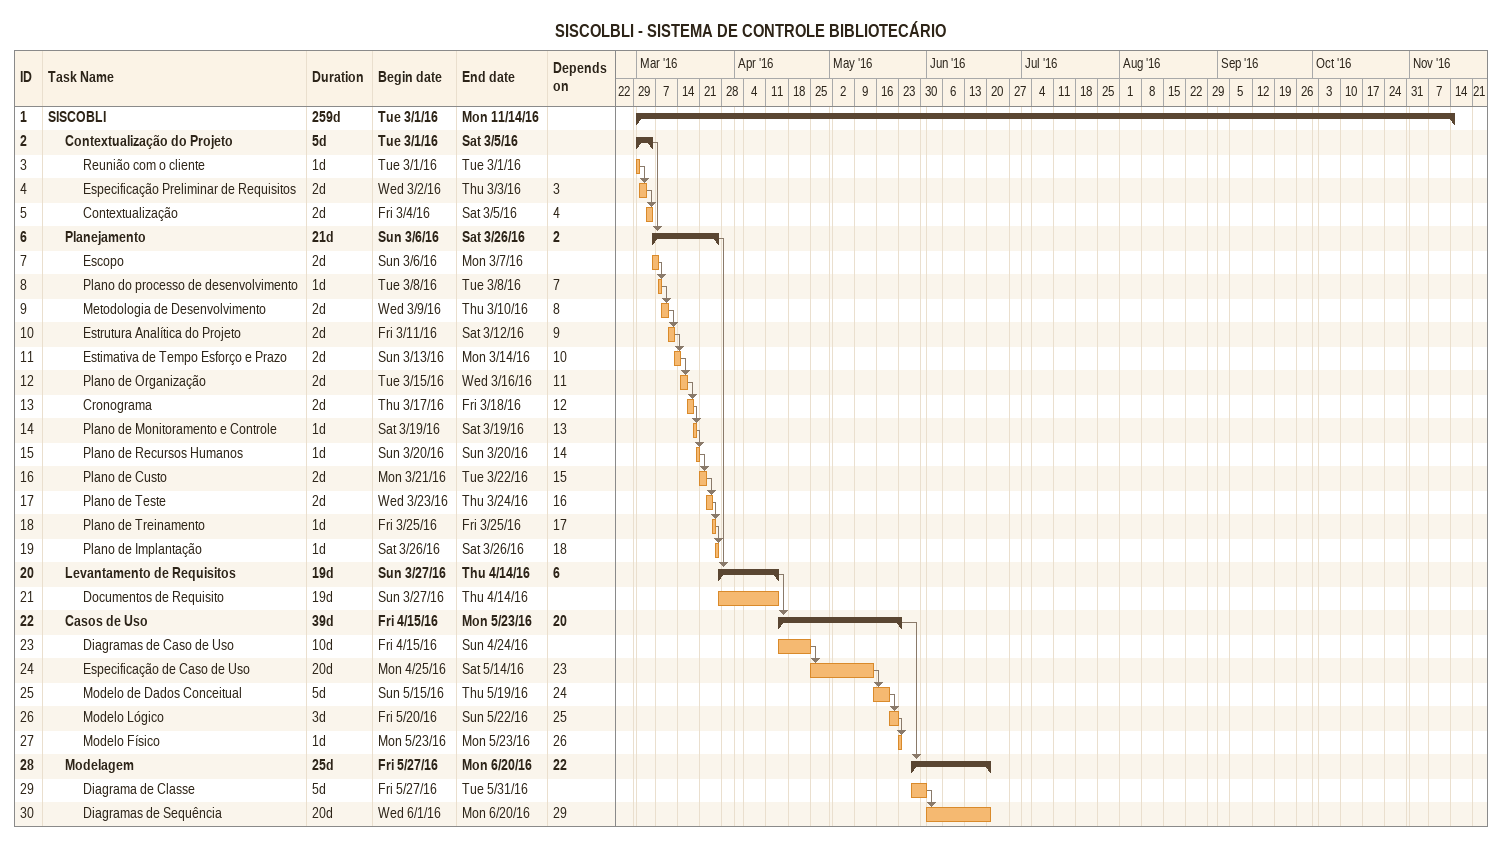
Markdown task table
SISCOLBLI - SISTEMA DE CONTROLE BIBLIOTECÁRIO

| ID | Level | Task | Duration | Start | Finish | Predecessors |
|---|---|---|---|---|---|---|
| 1 | 1 | **SISCOBLI** | 259d | 2016-03-01 | 2016-11-14 |  |
| 2 | 2 | **Contextualização do Projeto** | 5d | 2016-03-01 | 2016-03-05 |  |
| 3 | 3 | Reunião com o cliente | 1d | 2016-03-01 | 2016-03-01 |  |
| 4 | 3 | Especificação Preliminar de Requisitos | 2d | 2016-03-02 | 2016-03-03 | 3 |
| 5 | 3 | Contextualização | 2d | 2016-03-04 | 2016-03-05 | 4 |
| 6 | 2 | **Planejamento** | 21d | 2016-03-06 | 2016-03-26 | 2 |
| 7 | 3 | Escopo | 2d | 2016-03-06 | 2016-03-07 |  |
| 8 | 3 | Plano do processo de desenvolvimento | 1d | 2016-03-08 | 2016-03-08 | 7 |
| 9 | 3 | Metodologia de Desenvolvimento | 2d | 2016-03-09 | 2016-03-10 | 8 |
| 10 | 3 | Estrutura Analítica do Projeto | 2d | 2016-03-11 | 2016-03-12 | 9 |
| 11 | 3 | Estimativa de Tempo Esforço e Prazo | 2d | 2016-03-13 | 2016-03-14 | 10 |
| 12 | 3 | Plano de Organização | 2d | 2016-03-15 | 2016-03-16 | 11 |
| 13 | 3 | Cronograma | 2d | 2016-03-17 | 2016-03-18 | 12 |
| 14 | 3 | Plano de Monitoramento e Controle | 1d | 2016-03-19 | 2016-03-19 | 13 |
| 15 | 3 | Plano de Recursos Humanos | 1d | 2016-03-20 | 2016-03-20 | 14 |
| 16 | 3 | Plano de Custo | 2d | 2016-03-21 | 2016-03-22 | 15 |
| 17 | 3 | Plano de Teste | 2d | 2016-03-23 | 2016-03-24 | 16 |
| 18 | 3 | Plano de Treinamento | 1d | 2016-03-25 | 2016-03-25 | 17 |
| 19 | 3 | Plano de Implantação | 1d | 2016-03-26 | 2016-03-26 | 18 |
| 20 | 2 | **Levantamento de Requisitos** | 19d | 2016-03-27 | 2016-04-14 | 6 |
| 21 | 3 | Documentos de Requisito | 19d | 2016-03-27 | 2016-04-14 |  |
| 22 | 2 | **Casos de Uso** | 39d | 2016-04-15 | 2016-05-23 | 20 |
| 23 | 3 | Diagramas de Caso de Uso | 10d | 2016-04-15 | 2016-04-24 |  |
| 24 | 3 | Especificação de Caso de Uso | 20d | 2016-04-25 | 2016-05-14 | 23 |
| 25 | 3 | Modelo de Dados Conceitual | 5d | 2016-05-15 | 2016-05-19 | 24 |
| 26 | 3 | Modelo Lógico | 3d | 2016-05-20 | 2016-05-22 | 25 |
| 27 | 3 | Modelo Físico | 1d | 2016-05-23 | 2016-05-23 | 26 |
| 28 | 2 | **Modelagem** | 25d | 2016-05-27 | 2016-06-20 | 22 |
| 29 | 3 | Diagrama de Classe | 5d | 2016-05-27 | 2016-05-31 |  |
| 30 | 3 | Diagramas de Sequência | 20d | 2016-06-01 | 2016-06-20 | 29 |
